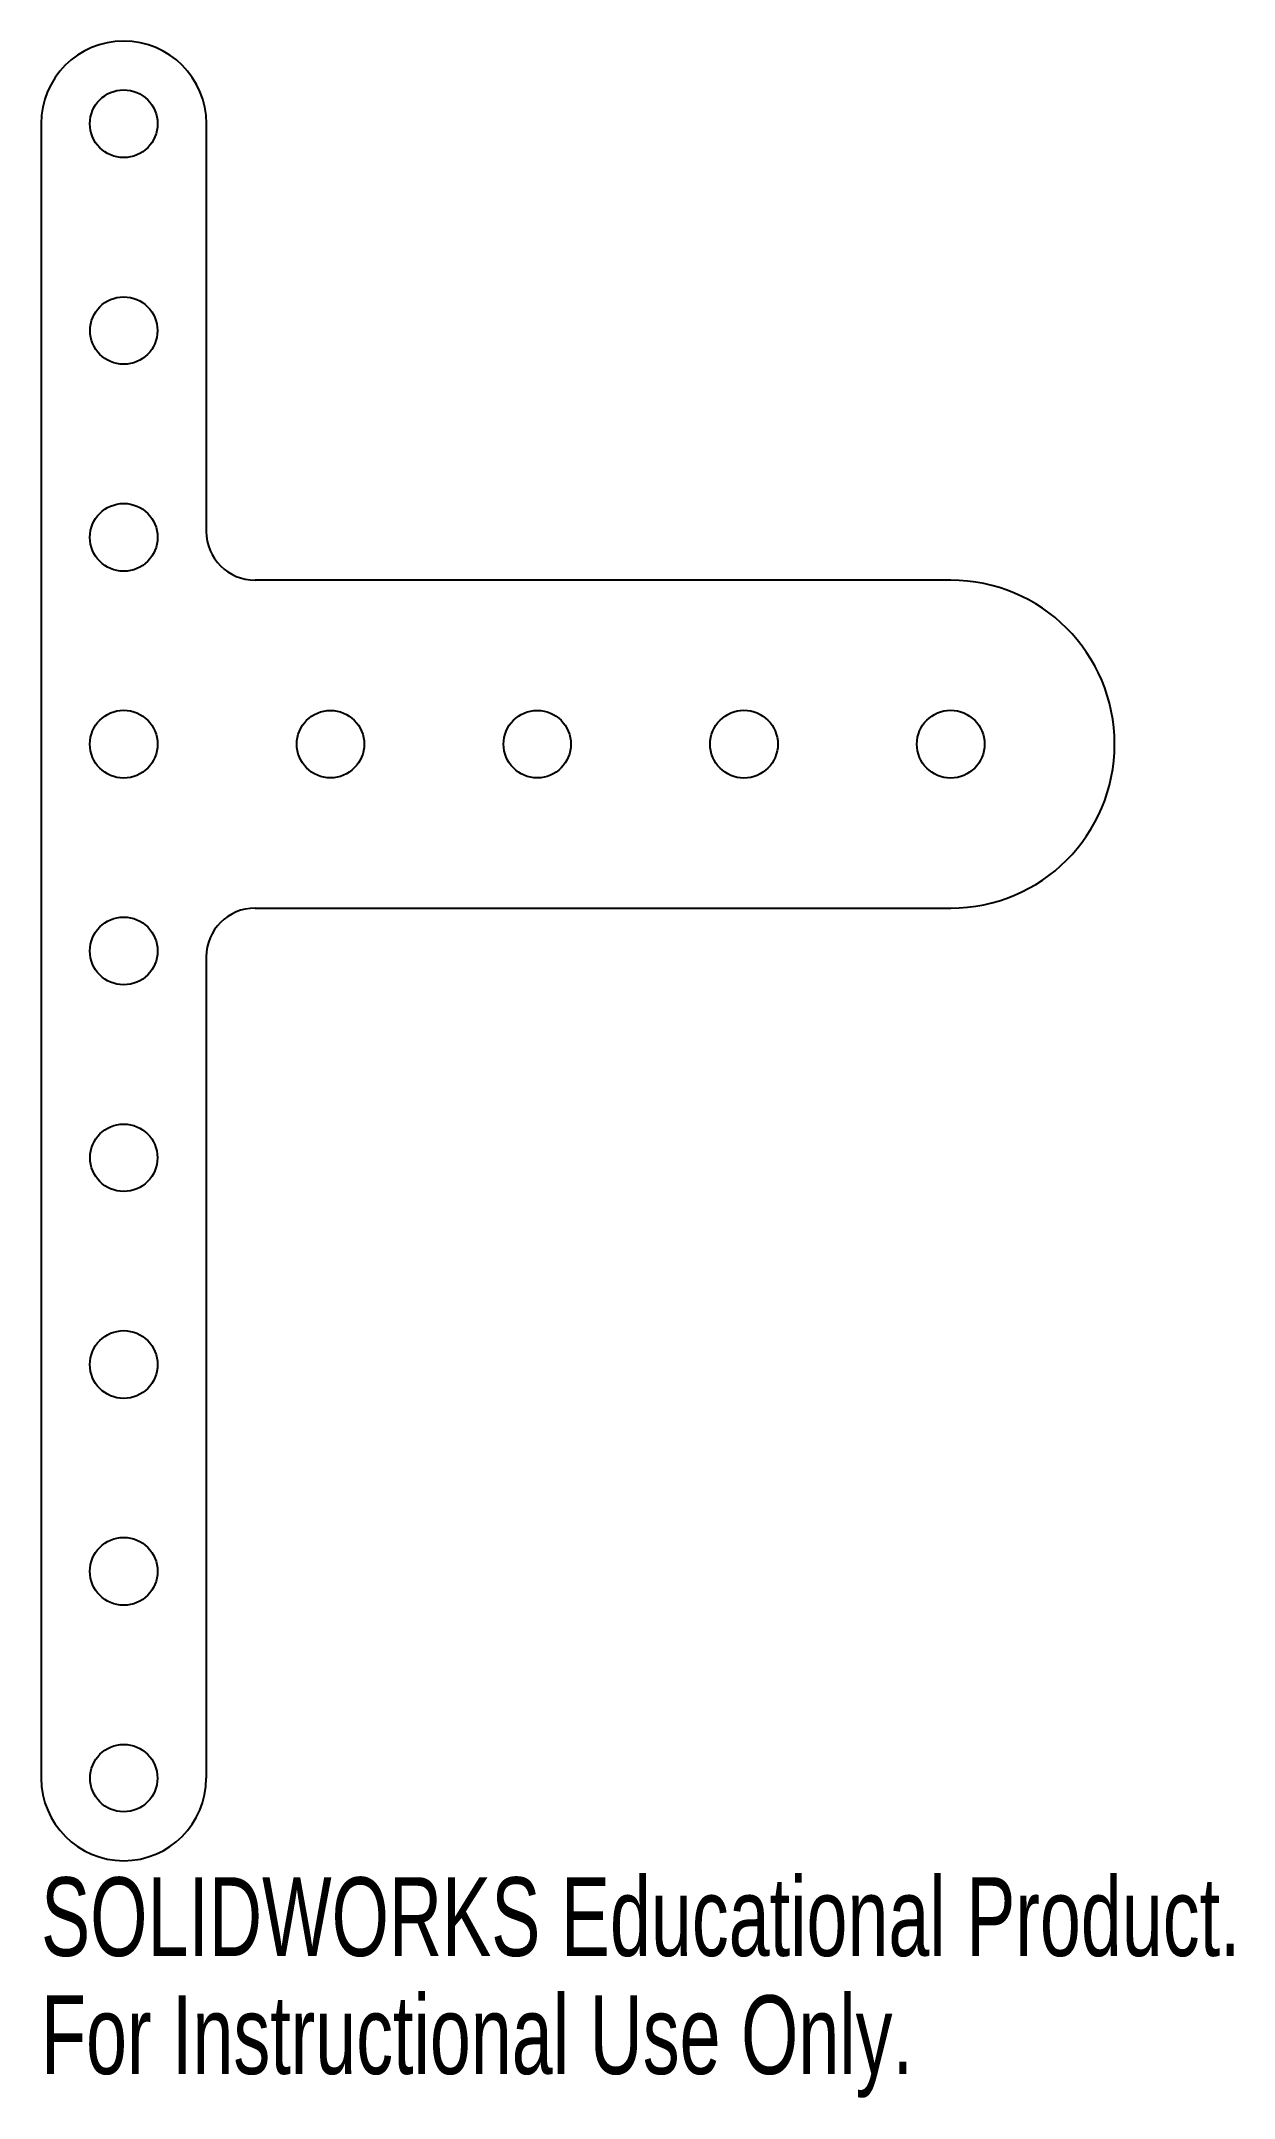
# Model space of a CAD drawing. Header units: millimetres. Extents: x -5 to 68, y -83 to 43.
import ezdxf

# ---------------------------------------------------------------- set-up
doc = ezdxf.new("R2010")
doc.units = ezdxf.units.MM
doc.styles.add('SLDTEXTSTYLE0', font='TXT', dxfattribs={"width": 0.7})

msp = doc.modelspace()

# ---------------------------------------------------------------- linework, layer by layer
at = {"color": 7, "linetype": 'Continuous', "lineweight": 25}
for p, q in [((-5.08, 38.1), (-5.08, -63.5)), ((5.08, 13.07), (5.08, 38.1)), ((50.8, 10.07), (8.07, 10.07)), ((8.07, -10.07), (50.8, -10.07)), ((5.08, -63.5), (5.08, -13.07))]:
    msp.add_line(p, q, dxfattribs=at)
for centre, radius in [((0, 38.1), 2.08), ((0, 25.4), 2.07), ((0, 12.7), 2.08), ((0, 0), 2.08), ((12.7, 0), 2.07), ((25.4, 0), 2.07), ((38.1, 0), 2.08), ((50.8, 0), 2.08), ((0, -12.7), 2.08), ((0, -25.4), 2.07), ((0, -38.1), 2.08), ((0, -50.8), 2.08), ((0, -63.5), 2.07)]:
    msp.add_circle(centre, radius, dxfattribs=at)
for centre, radius, start, end in [((0, 38.1), 5.08, 0, 180), ((8.07, 13.07), 3, 180, 270), ((50.8, 0), 10.07, 270, 90), ((8.07, -13.07), 3, 90, 180), ((0, -63.5), 5.07, 180, 0)]:
    msp.add_arc(centre, radius, start, end, dxfattribs=at)

# ---------------------------------------------------------------- texts
at = {"color": 7, "linetype": 'Continuous', "char_height": 4.8336, "attachment_point": 1, "style": 'SLDTEXTSTYLE0'}
for s, insert in [('SOLIDWORKS Educational Product.', (-5.08, -69.59)), ('For Instructional Use Only.', (-5.08, -76.84))]:
    msp.add_mtext(s, dxfattribs=dict(at, insert=insert))

doc.saveas('drawing.dxf')
